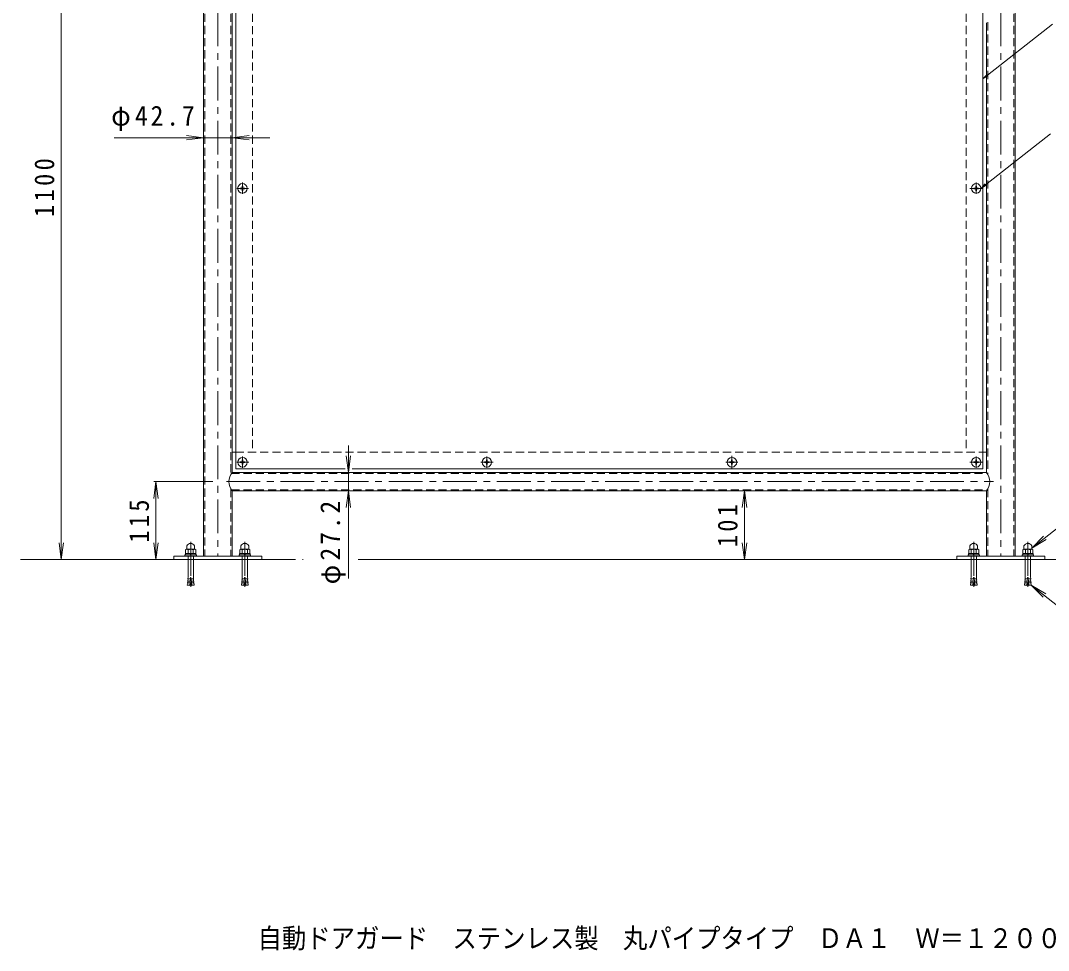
# Model space of a CAD drawing. Units: millimetres at full size, sheet at 1:10. Extents: x -1191 to 1708, y -1360 to 1054.
# Drawn here: x -1191 to 329, y -1360 to 15 of the extents above; entities that cross this region are included whole.
import ezdxf
from ezdxf.enums import TextEntityAlignment as Align

# ---------------------------------------------------------------- set-up
doc = ezdxf.new("R2010")
doc.units = ezdxf.units.MM
doc.header["$LTSCALE"] = 10
for name, pattern in [('CHAIN1', [8, 5, -1, 1, -1]), ('DASHED1', [1.8, 1.2, -0.6]), ('DOUBLE_CHAIN1', [8.8, 5, -1, 0.6, -0.6, 0.6, -1])]:
    doc.linetypes.add(name, pattern=pattern)
for name, color, linetype, lineweight in [('0-0_通り芯', 4, 'Continuous', 9), ('0-1_躯体', 3, 'CHAIN1', 9), ('0-2_仕上', 6, 'Continuous', 5), ('0-4_その他', 7, 'Continuous', 9), ('0-5_寸法', 2, 'Continuous', 9), ('0-9', 2, 'Continuous', 9), ('0-A', 2, 'Continuous', 9), ('0-C', 7, 'Continuous', 9)]:
    doc.layers.add(name, color=color, linetype=linetype, lineweight=lineweight)
doc.layers.add('F-0_F-0ﾚｲﾔ', color=2, linetype='Continuous')
doc.styles.add('ＭＳ ゴシック', font='')
doc.styles.get('ＭＳ ゴシック').set_extended_font_data('MS Gothic')

msp = doc.modelspace()

# ---------------------------------------------------------------- linework, layer by layer
at = {"layer": '0-0_通り芯'}
for p, q in [((-920.41, 186.83), (-920.41, -776.82)), ((-877.71, 186.83), (-877.71, -653.22)), ((279.59, 186.83), (279.59, -776.82)), ((236.89, 11.63), (236.89, -653.22)), ((-877.71, -653.22), (236.89, -653.22)), ((-877.71, -680.42), (-877.71, -776.82)), ((-877.71, -680.42), (236.89, -680.42)), ((236.89, -680.42), (236.89, -776.82)), ((-834.06, -776.82), (-964.06, -776.82)), ((-964.06, -776.82), (-964.06, -781.82)), ((-964.06, -781.82), (-834.06, -781.82)), ((-834.06, -776.82), (-834.06, -781.82)), ((193.24, -776.82), (323.24, -776.82)), ((193.24, -776.82), (193.24, -781.82)), ((323.24, -781.82), (193.24, -781.82)), ((323.24, -776.82), (323.24, -781.82))]:
    msp.add_line(p, q, dxfattribs=at)
at = {"layer": '0-0_通り芯', "linetype": 'DASHED1'}
for p, q in [((-918.41, 186.83), (-918.41, -776.82)), ((-879.71, 186.83), (-879.71, -656.09)), ((277.59, 186.83), (277.59, -776.82)), ((238.89, 12.33), (238.89, -656.09)), ((-878.84, -654.72), (238.03, -654.72)), ((-879.71, -677.55), (-879.71, -776.82)), ((-878.84, -678.92), (238.03, -678.92)), ((238.89, -677.55), (238.89, -776.82))]:
    msp.add_line(p, q, dxfattribs=at)
at = {"layer": '0-0_通り芯', "linetype": 'CHAIN1'}
for p, q in [((-899.06, 186.83), (-899.06, -776.82)), ((258.24, 186.83), (258.24, -776.82)), ((-886.4, -666.82), (247.24, -666.82)), ((-939.06, -755.9), (-939.06, -822.46)), ((-859.06, -755.9), (-859.06, -822.46)), ((218.24, -755.9), (218.24, -822.46)), ((298.24, -755.9), (298.24, -822.46))]:
    msp.add_line(p, q, dxfattribs=at)
at = {"layer": '0-0_通り芯'}
for centre, start, end in [((-861.25, -666.82), 140.43134, 219.56874), ((220.44, -666.82), 320.43126, 39.56866)]:
    msp.add_arc(centre, 21.35, start, end, dxfattribs=at)
at = {"layer": '0-1_躯体', "linetype": 'DASHED1'}
for p, q in [((-847.71, 186.78), (-847.71, -623.22)), ((206.89, 186.83), (206.89, -623.22)), ((-872.41, -623.22), (231.59, -623.22))]:
    msp.add_line(p, q, dxfattribs=at)
at = {"layer": '0-1_躯体'}
for p, q in [((-862.71, -241.46), (-862.71, -224.66)), ((221.89, -241.46), (221.89, -224.66)), ((-870.86, -233.22), (-853.85, -233.22)), ((230.61, -233.22), (212.58, -233.22)), ((-862.41, -646.46), (-862.41, -629.66)), ((-501.41, -646.46), (-501.41, -629.66)), ((-139.11, -628.42), (-139.11, -647)), ((221.89, -646.46), (221.89, -629.66)), ((-871.12, -638.22), (-853.09, -638.22)), ((-510.12, -638.22), (-492.09, -638.22)), ((-130.39, -638.22), (-148.42, -638.22)), ((230.61, -638.22), (212.58, -638.22))]:
    msp.add_line(p, q, dxfattribs=at)
at = {"layer": '0-1_躯体', "linetype": 'Continuous'}
for p, q in [((-877.71, -623.22), (-872.41, -623.22)), ((231.59, -623.22), (236.89, -623.22))]:
    msp.add_line(p, q, dxfattribs=at)
at = {"layer": '0-2_仕上'}
for p, q in [((-872.41, 185.08), (-872.41, -647.87)), ((231.59, 185.13), (231.59, -647.87)), ((-872.41, -647.87), (-710.91, -647.87)), ((-700.3, -647.87), (231.59, -647.87))]:
    msp.add_line(p, q, dxfattribs=at)
at = {"layer": '0-4_その他'}
for p, q in [((-1130.41, -781.82), (-1130.41, 318.18)), ((-822.13, -158.42), (-1052.02, -158.42)), ((-920.41, -158.42), (-945.19, -155.16)), ((-920.41, -158.42), (-945.19, -161.69)), ((-877.71, -158.42), (-852.92, -155.16)), ((-877.71, -158.42), (-852.92, -161.69)), ((-706.03, -613.49), (-706.03, -810.16)), ((-706.03, -653.22), (-709.29, -628.43)), ((-706.03, -653.22), (-702.76, -628.43)), ((-990.41, -666.82), (-993.67, -691.61)), ((-993.41, -666.82), (-906.4, -666.82)), ((-990.41, -666.82), (-987.14, -691.61)), ((-990.41, -781.82), (-990.41, -666.82)), ((-706.03, -680.42), (-709.29, -705.21)), ((-706.03, -680.42), (-702.76, -705.21)), ((-120.6, -680.42), (-123.86, -705.21)), ((-120.6, -781.82), (-120.6, -680.42)), ((-120.6, -680.42), (-117.34, -705.21)), ((-1130.41, -781.82), (-1133.67, -757.03)), ((-1130.41, -781.82), (-1127.14, -757.03)), ((-990.41, -781.82), (-993.67, -757.03)), ((-990.41, -781.82), (-987.14, -757.03)), ((-120.6, -781.82), (-123.86, -757.03)), ((-120.6, -781.82), (-117.34, -757.03)), ((-993.41, -781.82), (-995.5, -781.82))]:
    msp.add_line(p, q, dxfattribs=at)
at = {"layer": '0-5_寸法', "color": 7}
for p, q in [((334.45, 9.29), (231.59, -71.55)), ((231.59, -71.55), (237.88, -65.11)), ((231.59, -71.55), (239.33, -66.96)), ((331.75, -152.38), (228.89, -233.22)), ((228.89, -233.22), (235.18, -226.78)), ((228.89, -233.22), (236.63, -228.63)), ((303.99, -765.29), (325.5, -752.54)), ((303.28, -819.91), (320.75, -837.79))]:
    msp.add_line(p, q, dxfattribs=at)
at = {"layer": '0-5_寸法'}
for p, q in [((-946.56, -767.47), (-946.56, -772.47)), ((-945.26, -773.22), (-946.56, -772.47)), ((-932.85, -766.72), (-945.26, -766.72)), ((-944.81, -761.69), (-944.81, -766.17)), ((-942.81, -767.47), (-942.81, -772.47)), ((-935.3, -767.47), (-935.3, -772.47)), ((-933.31, -766.17), (-933.31, -761.69)), ((-933.06, -766.6), (-931.55, -767.47)), ((-932.85, -773.22), (-931.55, -772.47)), ((-931.55, -767.47), (-931.55, -772.47)), ((-866.56, -767.47), (-866.56, -772.47)), ((-865.26, -773.22), (-866.56, -772.47)), ((-852.85, -766.72), (-865.26, -766.72)), ((-864.81, -761.69), (-864.81, -766.17)), ((-862.81, -767.47), (-862.81, -772.47)), ((-855.3, -767.47), (-855.3, -772.47)), ((-853.31, -766.17), (-853.31, -761.69)), ((-853.06, -766.6), (-851.55, -767.47)), ((-852.85, -773.22), (-851.55, -772.47)), ((-851.55, -767.47), (-851.55, -772.47)), ((210.74, -767.47), (210.74, -772.47)), ((212.04, -773.22), (210.74, -772.47)), ((224.45, -766.72), (212.04, -766.72)), ((212.49, -761.69), (212.49, -766.17)), ((214.49, -767.47), (214.49, -772.47)), ((222, -767.47), (222, -772.47)), ((223.99, -766.17), (223.99, -761.69)), ((224.24, -766.6), (225.75, -767.47)), ((224.45, -773.22), (225.75, -772.47)), ((225.75, -767.47), (225.75, -772.47)), ((290.74, -767.47), (290.74, -772.47)), ((292.04, -773.22), (290.74, -772.47)), ((304.45, -766.72), (292.04, -766.72)), ((292.49, -761.69), (292.49, -766.17)), ((294.49, -767.47), (294.49, -772.47)), ((302, -767.47), (302, -772.47)), ((303.99, -766.17), (303.99, -761.69)), ((304.24, -766.6), (305.75, -767.47)), ((304.45, -773.22), (305.75, -772.47)), ((305.75, -767.47), (305.75, -772.47)), ((-943.06, -781.82), (-943.06, -806.48)), ((-935.06, -781.82), (-935.06, -806.48)), ((-863.06, -781.82), (-863.06, -806.48)), ((-855.06, -781.82), (-855.06, -806.48)), ((214.24, -781.82), (214.24, -806.48)), ((222.24, -781.82), (222.24, -806.48)), ((294.24, -781.82), (294.24, -806.48)), ((302.24, -781.82), (302.24, -806.48)), ((-943.92, -817.91), (-944.09, -819.91)), ((-944.09, -819.91), (-940.5, -820.22)), ((-940.33, -818.23), (-943.92, -817.91)), ((-940.15, -816.24), (-943.74, -815.92)), ((-943.52, -817.95), (-943.74, -815.92)), ((-939.98, -814.24), (-943.57, -813.93)), ((-943.34, -815.96), (-943.57, -813.93)), ((-939.81, -812.25), (-943.39, -811.94)), ((-943.17, -813.96), (-943.39, -811.94)), ((-939.63, -810.26), (-943.22, -809.94)), ((-942.99, -811.97), (-943.22, -809.94)), ((-939.46, -808.27), (-940.5, -820.22)), ((-939.46, -808.27), (-938.66, -808.27)), ((-938.66, -808.27), (-937.61, -820.22)), ((-938.48, -810.26), (-934.9, -809.94)), ((-938.31, -812.25), (-934.72, -811.94)), ((-938.13, -814.24), (-934.55, -813.93)), ((-937.96, -816.24), (-934.37, -815.92)), ((-937.79, -818.23), (-934.2, -817.91)), ((-934.02, -819.91), (-937.61, -820.22)), ((-935.12, -811.97), (-934.9, -809.94)), ((-934.95, -813.96), (-934.72, -811.94)), ((-934.77, -815.96), (-934.55, -813.93)), ((-934.6, -817.95), (-934.37, -815.92)), ((-934.2, -817.91), (-934.02, -819.91)), ((-863.92, -817.91), (-864.09, -819.91)), ((-864.09, -819.91), (-860.5, -820.22)), ((-860.33, -818.23), (-863.92, -817.91)), ((-860.15, -816.24), (-863.74, -815.92)), ((-863.52, -817.95), (-863.74, -815.92)), ((-859.98, -814.24), (-863.57, -813.93)), ((-863.34, -815.96), (-863.57, -813.93)), ((-859.81, -812.25), (-863.39, -811.94)), ((-863.17, -813.96), (-863.39, -811.94)), ((-859.63, -810.26), (-863.22, -809.94)), ((-862.99, -811.97), (-863.22, -809.94)), ((-859.46, -808.27), (-860.5, -820.22)), ((-859.46, -808.27), (-858.66, -808.27)), ((-858.66, -808.27), (-857.61, -820.22)), ((-858.48, -810.26), (-854.9, -809.94)), ((-858.31, -812.25), (-854.72, -811.94)), ((-858.13, -814.24), (-854.55, -813.93)), ((-857.96, -816.24), (-854.37, -815.92)), ((-857.79, -818.23), (-854.2, -817.91)), ((-854.02, -819.91), (-857.61, -820.22)), ((-855.12, -811.97), (-854.9, -809.94)), ((-854.95, -813.96), (-854.72, -811.94)), ((-854.77, -815.96), (-854.55, -813.93)), ((-854.6, -817.95), (-854.37, -815.92)), ((-854.2, -817.91), (-854.02, -819.91)), ((213.38, -817.91), (213.21, -819.91)), ((213.21, -819.91), (216.8, -820.22)), ((216.97, -818.23), (213.38, -817.91)), ((217.15, -816.24), (213.56, -815.92)), ((213.78, -817.95), (213.56, -815.92)), ((217.32, -814.24), (213.73, -813.93)), ((213.96, -815.96), (213.73, -813.93)), ((217.49, -812.25), (213.91, -811.94)), ((214.13, -813.96), (213.91, -811.94)), ((217.67, -810.26), (214.08, -809.94)), ((214.31, -811.97), (214.08, -809.94)), ((217.84, -808.27), (216.8, -820.22)), ((217.84, -808.27), (218.64, -808.27)), ((218.64, -808.27), (219.69, -820.22)), ((218.82, -810.26), (222.4, -809.94)), ((218.99, -812.25), (222.58, -811.94)), ((219.17, -814.24), (222.75, -813.93)), ((219.34, -816.24), (222.93, -815.92)), ((219.51, -818.23), (223.1, -817.91)), ((223.28, -819.91), (219.69, -820.22)), ((222.18, -811.97), (222.4, -809.94)), ((222.35, -813.96), (222.58, -811.94)), ((222.53, -815.96), (222.75, -813.93)), ((222.7, -817.95), (222.93, -815.92)), ((223.1, -817.91), (223.28, -819.91)), ((293.39, -817.91), (293.21, -819.91)), ((293.21, -819.91), (296.8, -820.22)), ((296.97, -818.23), (293.39, -817.91)), ((297.15, -816.24), (293.56, -815.92)), ((293.78, -817.95), (293.56, -815.92)), ((297.32, -814.24), (293.73, -813.93)), ((293.96, -815.96), (293.73, -813.93)), ((297.49, -812.25), (293.91, -811.94)), ((294.13, -813.96), (293.91, -811.94)), ((297.67, -810.26), (294.08, -809.94)), ((294.31, -811.97), (294.08, -809.94)), ((297.84, -808.27), (296.8, -820.22)), ((297.84, -808.27), (298.64, -808.27)), ((298.64, -808.27), (299.69, -820.22)), ((298.82, -810.26), (302.4, -809.94)), ((298.99, -812.25), (302.58, -811.94)), ((299.17, -814.24), (302.75, -813.93)), ((299.34, -816.24), (302.93, -815.92)), ((299.51, -818.23), (303.1, -817.91)), ((303.28, -819.91), (299.69, -820.22)), ((302.18, -811.97), (302.4, -809.94)), ((302.35, -813.96), (302.58, -811.94)), ((302.53, -815.96), (302.75, -813.93)), ((302.7, -817.95), (302.93, -815.92)), ((303.1, -817.91), (303.28, -819.91))]:
    msp.add_line(p, q, dxfattribs=at)
at = {"layer": '0-5_寸法', "linetype": 'DASHED1'}
for p, q in [((-942.81, -768.5), (-942.81, -772.47)), ((-862.81, -768.5), (-862.81, -772.47)), ((214.49, -768.5), (214.49, -772.47)), ((294.49, -768.5), (294.49, -772.47)), ((-943.06, -776.82), (-943.06, -781.82)), ((-935.06, -776.82), (-935.06, -781.82)), ((-863.06, -776.82), (-863.06, -781.82)), ((-855.06, -776.82), (-855.06, -781.82)), ((214.24, -776.82), (214.24, -781.82)), ((222.24, -776.82), (222.24, -781.82)), ((294.24, -776.82), (294.24, -781.82)), ((302.24, -776.82), (302.24, -781.82))]:
    msp.add_line(p, q, dxfattribs=at)
at = {"layer": '0-5_寸法', "color": 7}
for points in [[(406.85, -684.45), (303.99, -765.29), (321.46, -747.41)], [(406.14, -900.75), (303.28, -819.91), (324.78, -832.66)]]:
    msp.add_lwpolyline(points, dxfattribs=at)
at = {"layer": '0-5_寸法'}
for points in [[(-945.06, -766.6), (-945.07, -766.61), (-946.56, -767.47)], [(-865.06, -766.6), (-865.07, -766.61), (-866.56, -767.47)], [(212.24, -766.6), (212.23, -766.61), (210.74, -767.47)], [(292.24, -766.6), (292.23, -766.61), (290.74, -767.47)]]:
    msp.add_lwpolyline(points, dxfattribs=at)
for centre, radius, start, end in [((-939.06, -764.72), 6.5, 27.79579, 152.20421), ((-859.06, -764.72), 6.5, 27.79579, 152.20421), ((218.24, -764.72), 6.5, 27.79579, 152.20421), ((298.24, -764.72), 6.5, 27.79579, 152.20421), ((-945.26, -771.08), 4.36, 55.84651, 90.00017), ((-945.26, -768.86), 4.36, 269.99983, 304.15349), ((-945.31, -766.17), 0.5, 299.99968, 0), ((-939.06, -776.45), 9.73, 67.32404, 112.67596), ((-939.06, -763.49), 9.73, 247.32404, 292.67596), ((-932.85, -771.08), 4.36, 89.99983, 124.15349), ((-932.85, -768.86), 4.36, 235.84651, 270.00017), ((-932.81, -766.17), 0.5, 180, 240.00032), ((-865.26, -771.08), 4.36, 55.84651, 90.00017), ((-865.26, -768.86), 4.36, 269.99983, 304.15349), ((-865.31, -766.17), 0.5, 299.99968, 0), ((-859.06, -776.45), 9.73, 67.32404, 112.67596), ((-859.06, -763.49), 9.73, 247.32404, 292.67596), ((-852.85, -771.08), 4.36, 89.99983, 124.15349), ((-852.85, -768.86), 4.36, 235.84651, 270.00017), ((-852.81, -766.17), 0.5, 180, 240.00032), ((212.04, -771.08), 4.36, 55.84651, 90.00017), ((212.04, -768.86), 4.36, 269.99983, 304.15349), ((211.99, -766.17), 0.5, 299.99968, 0), ((218.24, -776.45), 9.73, 67.32404, 112.67596), ((218.24, -763.49), 9.73, 247.32404, 292.67596), ((224.45, -771.08), 4.36, 89.99983, 124.15349), ((224.45, -768.86), 4.36, 235.84651, 270.00017), ((224.49, -766.17), 0.5, 180, 240.00032), ((292.04, -771.08), 4.36, 55.84651, 90.00017), ((292.04, -768.86), 4.36, 269.99983, 304.15349), ((291.99, -766.17), 0.5, 299.99968, 0), ((298.24, -776.45), 9.73, 67.32404, 112.67596), ((298.24, -763.49), 9.73, 247.32404, 292.67596), ((304.45, -771.08), 4.36, 89.99983, 124.15349), ((304.45, -768.86), 4.36, 235.84651, 270.00017), ((304.49, -766.17), 0.5, 180, 240.00032), ((-965.24, -807.19), 22.2, 352.86598, 1.81982), ((-912.87, -807.19), 22.2, 178.18018, 187.13402), ((-885.24, -807.19), 22.2, 352.86598, 1.81982), ((-832.87, -807.19), 22.2, 178.18018, 187.13402), ((192.06, -807.19), 22.2, 352.86598, 1.81982), ((244.43, -807.19), 22.2, 178.18018, 187.13402), ((272.06, -807.19), 22.2, 352.86598, 1.81982), ((324.43, -807.19), 22.2, 178.18018, 187.13402)]:
    msp.add_arc(centre, radius, start, end, dxfattribs=at)
at = {"layer": '0-9'}
for p, q in [((-946.76, -773.22), (-946.76, -775.22)), ((-939.31, -773.22), (-939.84, -775.22)), ((-938.27, -773.22), (-938.81, -775.22)), ((-866.76, -773.22), (-866.76, -775.22)), ((-859.31, -773.22), (-859.84, -775.22)), ((-858.27, -773.22), (-858.81, -775.22)), ((210.54, -773.22), (210.54, -775.22)), ((217.99, -773.22), (217.46, -775.22)), ((219.03, -773.22), (218.49, -775.22)), ((290.54, -773.22), (290.54, -775.22)), ((297.99, -773.22), (297.46, -775.22)), ((299.03, -773.22), (298.49, -775.22)), ((-947.56, -775.22), (-930.56, -775.22)), ((-930.56, -775.22), (-930.56, -776.82)), ((-867.56, -775.22), (-850.56, -775.22)), ((-850.56, -775.22), (-850.56, -776.82)), ((209.74, -775.22), (226.74, -775.22)), ((226.74, -775.22), (226.74, -776.82)), ((289.74, -775.22), (306.74, -775.22)), ((306.74, -775.22), (306.74, -776.82))]:
    msp.add_line(p, q, dxfattribs=at)
for points in [[(-946.76, -773.22), (-931.36, -773.22), (-931.36, -775.22)], [(-866.76, -773.22), (-851.36, -773.22), (-851.36, -775.22)], [(210.54, -773.22), (225.94, -773.22), (225.94, -775.22)], [(290.54, -773.22), (305.94, -773.22), (305.94, -775.22)], [(-947.56, -775.22), (-947.56, -776.82), (-930.56, -776.82)], [(-867.56, -775.22), (-867.56, -776.82), (-850.56, -776.82)], [(209.74, -775.22), (209.74, -776.82), (226.74, -776.82)], [(289.74, -775.22), (289.74, -776.82), (306.74, -776.82)]]:
    msp.add_lwpolyline(points, dxfattribs=at)
at = {"layer": '0-A'}
for p, q in [((-866.16, -233.7), (-863.96, -233.74)), ((-863.96, -232.7), (-863.46, -232.47)), ((-863.96, -233.74), (-863.46, -233.97)), ((-863.23, -231.97), (-863.46, -232.47)), ((-863.23, -234.47), (-863.46, -233.97)), ((-863.19, -229.77), (-863.23, -231.97)), ((-863.19, -236.67), (-863.23, -234.47)), ((-863.19, -229.77), (-862.23, -229.77)), ((-862.23, -229.77), (-862.19, -231.97)), ((-862.19, -231.97), (-861.96, -232.47)), ((-862.19, -234.47), (-861.96, -233.97)), ((-861.46, -232.7), (-861.96, -232.47)), ((-861.46, -233.74), (-861.96, -233.97)), ((-859.26, -233.7), (-861.46, -233.74)), ((218.44, -233.7), (220.64, -233.74)), ((220.64, -232.7), (221.14, -232.47)), ((220.64, -233.74), (221.14, -233.97)), ((221.37, -231.97), (221.14, -232.47)), ((221.37, -234.47), (221.14, -233.97)), ((221.41, -229.77), (221.37, -231.97)), ((222.37, -229.77), (221.41, -229.77)), ((222.37, -229.77), (222.41, -231.97)), ((222.37, -236.67), (222.41, -234.47)), ((222.41, -231.97), (222.64, -232.47)), ((222.41, -234.47), (222.64, -233.97)), ((223.14, -232.7), (222.64, -232.47)), ((223.14, -233.74), (222.64, -233.97)), ((225.34, -233.7), (223.14, -233.74)), ((-863.66, -637.7), (-863.16, -637.47)), ((-862.93, -636.97), (-863.16, -637.47)), ((-862.89, -634.77), (-862.93, -636.97)), ((-862.89, -634.77), (-861.93, -634.77)), ((-861.93, -634.77), (-861.89, -636.97)), ((-861.89, -636.97), (-861.66, -637.47)), ((-861.16, -637.7), (-861.66, -637.47)), ((-502.66, -637.7), (-502.16, -637.47)), ((-501.93, -636.97), (-502.16, -637.47)), ((-501.89, -634.77), (-501.93, -636.97)), ((-501.89, -634.77), (-500.93, -634.77)), ((-500.93, -634.77), (-500.89, -636.97)), ((-500.89, -636.97), (-500.66, -637.47)), ((-500.16, -637.7), (-500.66, -637.47)), ((-140.36, -637.7), (-139.86, -637.47)), ((-139.63, -636.97), (-139.86, -637.47)), ((-139.59, -634.77), (-139.63, -636.97)), ((-138.63, -634.77), (-139.59, -634.77)), ((-138.63, -634.77), (-138.59, -636.97)), ((-138.59, -636.97), (-138.36, -637.47)), ((-137.86, -637.7), (-138.36, -637.47)), ((220.64, -637.7), (221.14, -637.47)), ((221.37, -636.97), (221.14, -637.47)), ((221.41, -634.77), (221.37, -636.97)), ((222.37, -634.77), (221.41, -634.77)), ((222.37, -634.77), (222.41, -636.97)), ((222.41, -636.97), (222.64, -637.47)), ((223.14, -637.7), (222.64, -637.47)), ((-865.86, -638.7), (-863.66, -638.74)), ((-863.66, -638.74), (-863.16, -638.97)), ((-862.93, -639.47), (-863.16, -638.97)), ((-862.89, -641.67), (-862.93, -639.47)), ((-861.89, -639.47), (-861.66, -638.97)), ((-861.16, -638.74), (-861.66, -638.97)), ((-858.96, -638.7), (-861.16, -638.74)), ((-504.86, -638.7), (-502.66, -638.74)), ((-502.66, -638.74), (-502.16, -638.97)), ((-501.93, -639.47), (-502.16, -638.97)), ((-501.89, -641.67), (-501.93, -639.47)), ((-500.89, -639.47), (-500.66, -638.97)), ((-500.16, -638.74), (-500.66, -638.97)), ((-497.96, -638.7), (-500.16, -638.74)), ((-142.56, -638.7), (-140.36, -638.74)), ((-140.36, -638.74), (-139.86, -638.97)), ((-139.63, -639.47), (-139.86, -638.97)), ((-138.63, -641.67), (-138.59, -639.47)), ((-138.59, -639.47), (-138.36, -638.97)), ((-137.86, -638.74), (-138.36, -638.97)), ((-135.66, -638.7), (-137.86, -638.74)), ((218.44, -638.7), (220.64, -638.74)), ((220.64, -638.74), (221.14, -638.97)), ((221.37, -639.47), (221.14, -638.97)), ((222.37, -641.67), (222.41, -639.47)), ((222.41, -639.47), (222.64, -638.97)), ((223.14, -638.74), (222.64, -638.97)), ((225.34, -638.7), (223.14, -638.74))]:
    msp.add_line(p, q, dxfattribs=at)
for points in [[(-866.16, -233.7), (-866.16, -232.74), (-863.96, -232.7)], [(-863.19, -236.67), (-862.23, -236.67), (-862.19, -234.47)], [(-859.26, -233.7), (-859.26, -232.74), (-861.46, -232.7)], [(218.44, -233.7), (218.44, -232.74), (220.64, -232.7)], [(222.37, -236.67), (221.41, -236.67), (221.37, -234.47)], [(225.34, -233.7), (225.34, -232.74), (223.14, -232.7)], [(-865.86, -638.7), (-865.86, -637.74), (-863.66, -637.7)], [(-858.96, -638.7), (-858.96, -637.74), (-861.16, -637.7)], [(-504.86, -638.7), (-504.86, -637.74), (-502.66, -637.7)], [(-497.96, -638.7), (-497.96, -637.74), (-500.16, -637.7)], [(-142.56, -638.7), (-142.56, -637.74), (-140.36, -637.7)], [(-135.66, -638.7), (-135.66, -637.74), (-137.86, -637.7)], [(218.44, -638.7), (218.44, -637.74), (220.64, -637.7)], [(225.34, -638.7), (225.34, -637.74), (223.14, -637.7)], [(-862.89, -641.67), (-861.93, -641.67), (-861.89, -639.47)], [(-501.89, -641.67), (-500.93, -641.67), (-500.89, -639.47)], [(-138.63, -641.67), (-139.59, -641.67), (-139.63, -639.47)], [(222.37, -641.67), (221.41, -641.67), (221.37, -639.47)]]:
    msp.add_lwpolyline(points, dxfattribs=at)
for centre in [(-862.71, -233.22), (221.89, -233.22), (-862.41, -638.22), (-501.41, -638.22), (-139.11, -638.22), (221.89, -638.22)]:
    msp.add_circle(centre, 7, dxfattribs=at)
at = {"layer": '0-C'}
for p, q in [((-1190.56, -781.82), (-964.06, -781.82)), ((-691.43, -781.82), (193.24, -781.82)), ((323.24, -781.82), (553.83, -781.82))]:
    msp.add_line(p, q, dxfattribs=at)
at = {"layer": '0-C', "linetype": 'DOUBLE_CHAIN1'}
msp.add_line((-834.06, -781.82), (-772.92, -781.82), dxfattribs=at)

# ---------------------------------------------------------------- texts
at = {"layer": '0-4_その他', "color": 2, "insert": (-1056.61, -148.42), "char_height": 29.33, "attachment_point": 7, "style": 'ＭＳ ゴシック'}
msp.add_mtext('\\T1.22;\\W0.95;φ42.7', dxfattribs=at)
at = {"layer": '0-4_その他', "color": 2, "char_height": 29.33, "attachment_point": 7, "rotation": 90, "style": 'ＭＳ ゴシック'}
for s, insert in [('\\T1.28;\\W0.9;1100', (-1140.41, -275.57)), ('\\T1.27;\\W0.9;115', (-1000.41, -756.82)), ('\\T1.22;\\W0.95;φ27.2', (-710.3, -818.58)), ('\\T1.27;\\W0.9;101', (-130.6, -763.62))]:
    msp.add_mtext(s, dxfattribs=dict(at, insert=insert))
at = {"layer": 'F-0_F-0ﾚｲﾔ', "style": 'ＭＳ ゴシック', "width": 0.9}
msp.add_text('自動ドアガード\u3000ステンレス製\u3000丸パイプタイプ\u3000ＤＡ１\u3000Ｗ＝１２００', height=29.33, dxfattribs=at).set_placement((-840.26, -1365.24), align=Align.BOTTOM_LEFT)

doc.saveas('drawing.dxf')
